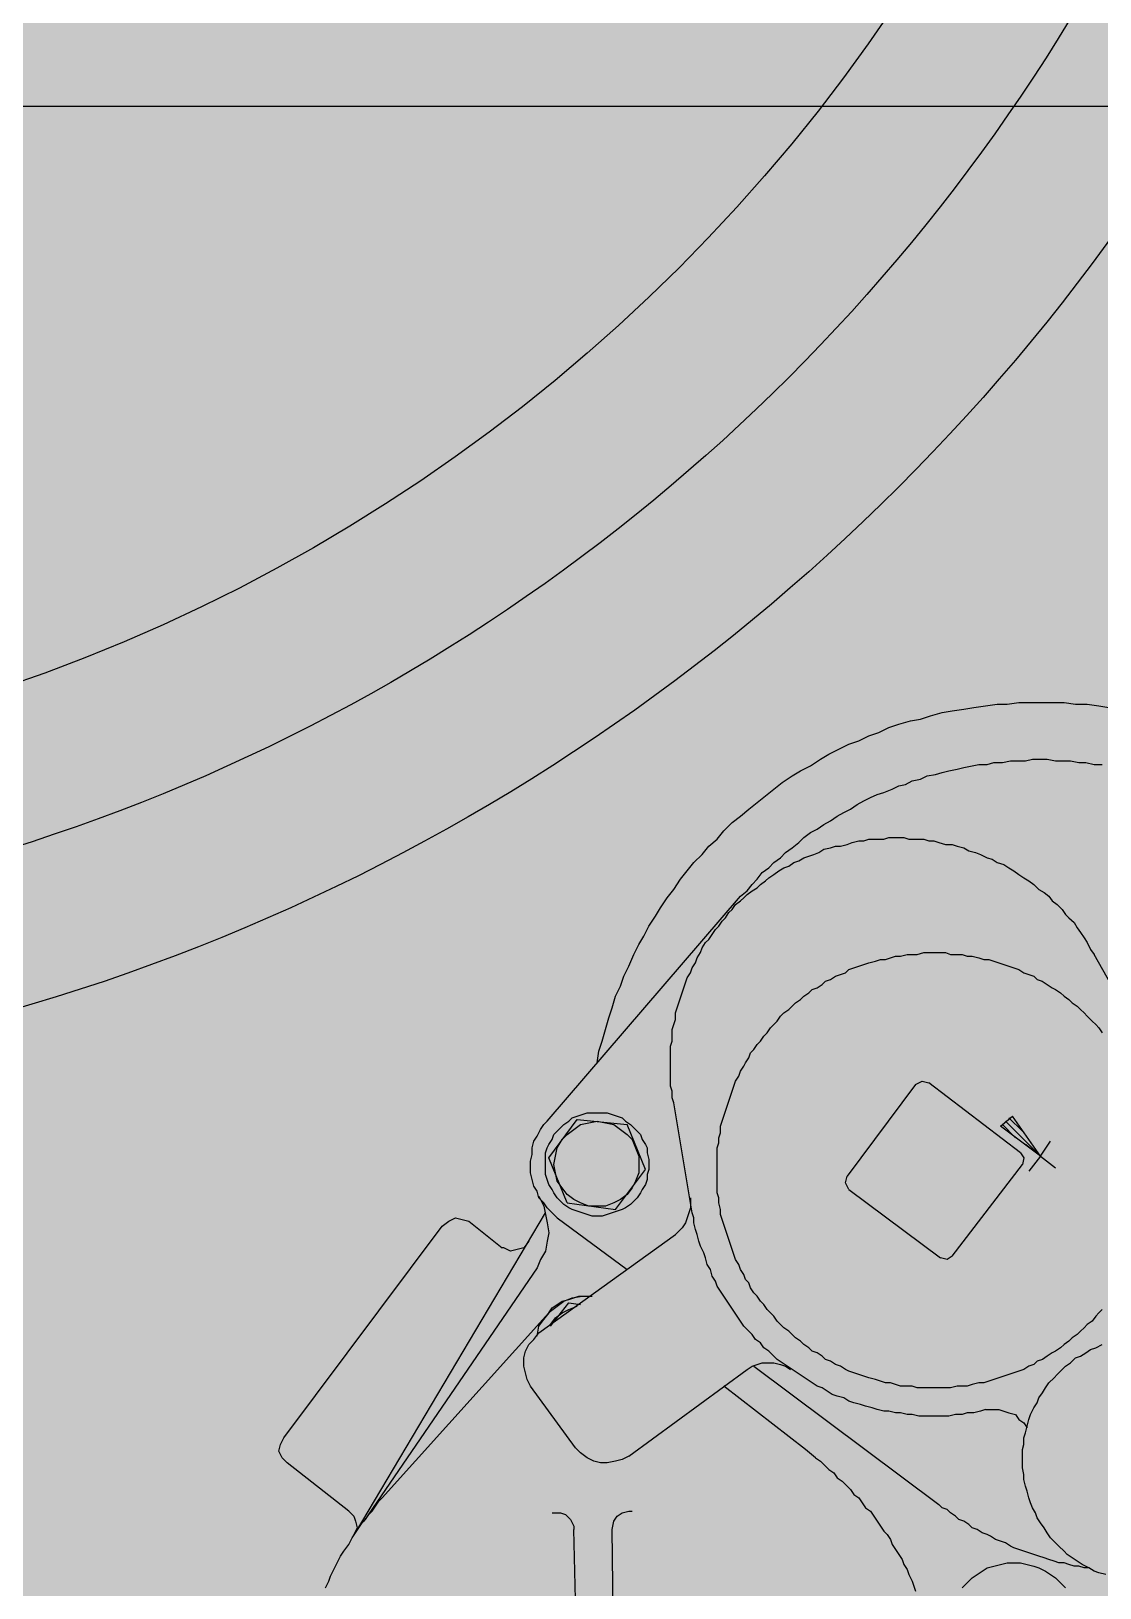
# Model space of a CAD drawing. Header units: millimetres. Extents: x -58335 to 291665, y -66693 to 213307.
# Drawn here: x 191354.8 to 191492.5, y 129329.1 to 129529.7 of the extents above; entities that cross this region are included whole.
import ezdxf

# ---------------------------------------------------------------- set-up
doc = ezdxf.new("R2010")
doc.units = ezdxf.units.MM
doc.header["$LTSCALE"] = 1000
doc.layers.add('X-SITE$0$-MY-녹지', color=254, linetype='Continuous')
doc.layers.add('X-SITE$0$P', color=2, linetype='Continuous')
doc.layers.add('X-SITE$0$A-ETC-기계 NOPLOT', color=163, linetype='Continuous', plot=False)
pattern_1 = [(0, (-29382.5, 14650.24), (317.5, 317.5), [158.75, -476.25]), (90, (-29303.13, 14570.87), (-317.5, 317.5), [158.75, -476.25])]

# ---------------------------------------------------------------- blocks, each defined once
blk = doc.blocks.new('X-SITE$0$240910_L-1F')
at = {"layer": 'X-SITE$0$-MY-녹지'}
h = blk.add_hatch(dxfattribs=at)
h.set_pattern_fill('CROSS', color=256, scale=50, style=2)
h.set_pattern_definition(pattern_1)
edge = h.paths.add_edge_path()
edge.add_arc((65971.07, 168205.25), 1850, 147.2795, 178.45248)
edge.add_line((64121.74, 168255.22), (153371.07, 168255.22))
edge.add_line((153371.07, 168255.22), (153371.07, 125655.26))
edge.add_line((153371.07, 125655.26), (167000, 125655.26))
edge.add_line((167000, 125655.26), (167000, 169179.4))
edge.add_line((167000, 169179.4), (166974.16, 169205.24))
edge.add_line((166974.16, 169205.24), (64414.63, 169205.26))
h = blk.add_hatch(dxfattribs=at)
h.set_pattern_fill('CROSS', color=256, scale=50, style=2)
h.set_pattern_definition(pattern_1)
edge = h.paths.add_edge_path()
edge.add_arc((65971.07, 168205.25), 1850, 147.2795, 157.76624)
edge.add_line((64258.62, 168905.27), (64971.07, 168905.27))
edge.add_line((64971.07, 168905.27), (64971.07, 168255.22))
edge.add_line((64971.07, 168255.22), (153371.07, 168255.22))
edge.add_line((153371.07, 168255.22), (153371.07, 125655.26))
edge.add_line((153371.07, 125655.26), (167000, 125655.26))
edge.add_line((167000, 125655.26), (167000, 169179.4))
edge.add_line((167000, 169179.4), (166974.16, 169205.24))
edge.add_line((166974.16, 169205.24), (64414.63, 169205.26))
blk = doc.blocks.new('X-SITE$0$punp')
at = {"layer": 'X-SITE$0$P', "color": 0, "linetype": 'Continuous'}
for points in [[(922887.38, 135177.57), (922889.47, 135177.87), (922891.26, 135178.47), (922893.35, 135179.06), (922895.44, 135179.66), (922897.23, 135180.26), (922899.32, 135180.86), (922901.11, 135181.75), (922902.9, 135182.35), (922904.69, 135183.24), (922906.78, 135184.14), (922908.57, 135185.03), (922910.06, 135185.93), (922911.85, 135186.82), (922913.64, 135188.02), (922915.13, 135188.91), (922916.92, 135190.11), (922918.41, 135191.3), (922920.21, 135192.49), (922921.7, 135193.69), (922923.19, 135194.88), (922924.68, 135196.37), (922926.17, 135197.57), (922927.37, 135199.06), (922928.86, 135200.25), (922930.35, 135201.74), (922931.54, 135203.24), (922932.74, 135204.73), (922933.93, 135206.22), (922935.13, 135207.71), (922936.32, 135209.2), (922937.51, 135210.7), (922938.71, 135212.49), (922939.6, 135213.98), (922940.5, 135215.77), (922941.69, 135217.56), (922942.59, 135219.05), (922943.48, 135220.84), (922944.38, 135222.63), (922944.97, 135224.42), (922945.87, 135226.21), (922946.46, 135228), (922947.36, 135229.79), (922947.96, 135231.58), (922948.55, 135233.67), (922948.85, 135235.46), (922949.45, 135237.25), (922950.05, 135239.34), (922950.34, 135241.13), (922950.64, 135243.22), (922950.94, 135245.01), (922951.24, 135247.1), (922951.54, 135249.19), (922951.54, 135250.98), (922951.84, 135253.07), (922951.84, 135255.16), (922951.84, 135256.95), (922951.84, 135259.04), (922951.84, 135261.13), (922951.54, 135263.21), (922951.54, 135265.3), (922951.24, 135267.39), (922950.94, 135269.18)], [(922795.77, 135268.59), (922796.07, 135267.39), (922796.37, 135266.5), (922796.96, 135265.6), (922797.56, 135264.41), (922798.16, 135263.51), (922798.75, 135262.62), (922799.35, 135261.72), (922799.95, 135261.13), (922800.84, 135260.23), (922801.44, 135259.63), (922802.34, 135258.74), (922803.23, 135258.14), (922804.13, 135257.55), (922805.02, 135256.95), (922805.92, 135256.35), (922806.81, 135256.05), (922807.71, 135255.46), (922808.6, 135255.16), (922809.5, 135254.86), (922810.69, 135254.56), (922811.59, 135254.26), (922812.78, 135253.96), (922813.67, 135253.96), (922814.87, 135253.67), (922815.76, 135253.67), (922816.96, 135253.67), (922818.15, 135253.67), (922819.05, 135253.96), (922820.24, 135253.96), (922821.13, 135254.26), (922822.33, 135254.56), (922823.52, 135254.86), (922824.42, 135255.16), (922825.61, 135255.75), (922826.51, 135256.35), (922827.4, 135256.65), (922828.3, 135257.25), (922829.19, 135257.84), (922830.09, 135258.44), (922830.98, 135259.34), (922831.58, 135259.93), (922832.47, 135260.83), (922833.07, 135261.42), (922833.67, 135262.32), (922834.56, 135263.21), (922834.86, 135264.11), (922835.46, 135265.01), (922836.06, 135265.9), (922836.35, 135266.8), (922836.95, 135267.99)], [(922917.22, 135203.24), (922918.12, 135204.43), (922919.31, 135205.32), (922920.21, 135206.22), (922921.4, 135207.11), (922922.29, 135208.31), (922923.19, 135209.2), (922924.08, 135210.4), (922924.98, 135211.29), (922925.87, 135212.49), (922926.77, 135213.68), (922927.67, 135214.58), (922928.56, 135215.77), (922929.16, 135216.96), (922930.05, 135218.16), (922930.65, 135219.35), (922931.54, 135220.54), (922932.14, 135221.74), (922932.74, 135222.93), (922933.63, 135224.12), (922934.23, 135225.32), (922934.83, 135226.51), (922935.42, 135227.7), (922935.72, 135228.9), (922936.32, 135230.39), (922936.92, 135231.58), (922937.21, 135232.78), (922937.81, 135233.97), (922938.11, 135235.46), (922938.71, 135236.66), (922939, 135238.15), (922939.3, 135239.34), (922939.6, 135240.54), (922939.9, 135242.03), (922940.2, 135243.22), (922940.5, 135244.71), (922940.79, 135245.91), (922940.79, 135247.4), (922941.09, 135248.59), (922941.09, 135250.09), (922941.39, 135251.58), (922941.39, 135252.77), (922941.39, 135254.26), (922941.69, 135255.46), (922941.69, 135256.95), (922941.69, 135258.14), (922941.39, 135259.63), (922941.39, 135261.13), (922941.39, 135262.32), (922941.09, 135263.81), (922941.09, 135265.01), (922940.79, 135266.5), (922940.79, 135267.99)], [(922829.19, 135237.85), (922829.19, 135236.96), (922829.19, 135236.06), (922829.19, 135234.87), (922829.49, 135233.97), (922829.49, 135233.08), (922829.49, 135231.88), (922829.79, 135230.99), (922830.09, 135230.09), (922830.09, 135229.2), (922830.39, 135228.3), (922830.68, 135227.41), (922830.98, 135226.21), (922831.28, 135225.32), (922831.58, 135224.42), (922831.88, 135223.53), (922832.18, 135222.63), (922832.47, 135222.04), (922833.07, 135221.14), (922833.37, 135220.24), (922833.97, 135219.35), (922834.26, 135218.45), (922834.86, 135217.86), (922835.46, 135216.96), (922835.76, 135216.07), (922836.35, 135215.47), (922836.95, 135214.58), (922837.55, 135213.98), (922838.14, 135213.08), (922838.74, 135212.49), (922839.34, 135211.89), (922839.93, 135210.99), (922840.53, 135210.4), (922841.13, 135209.8), (922842.02, 135209.2), (922842.62, 135208.61), (922843.22, 135208.01), (922844.11, 135207.41), (922844.71, 135206.82), (922845.6, 135206.22), (922846.2, 135205.62), (922847.1, 135205.03), (922847.99, 135204.73), (922848.59, 135204.13), (922849.48, 135203.83), (922850.38, 135203.24), (922851.27, 135202.94), (922852.17, 135202.34), (922853.06, 135202.04), (922853.96, 135201.74), (922854.85, 135201.45), (922855.75, 135201.15), (922856.64, 135200.85), (922857.54, 135200.55), (922858.44, 135200.25), (922859.33, 135199.95), (922860.23, 135199.65), (922861.12, 135199.65), (922862.31, 135199.36), (922863.21, 135199.36), (922864.11, 135199.06), (922865, 135199.06), (922866.19, 135199.06), (922867.09, 135199.06), (922867.98, 135199.06), (922869.18, 135199.06), (922870.07, 135199.06), (922870.97, 135199.06), (922872.16, 135199.06), (922873.06, 135199.36), (922873.95, 135199.36), (922874.85, 135199.65), (922876.04, 135199.65), (922876.94, 135199.95), (922877.83, 135200.25), (922878.73, 135200.55), (922879.62, 135200.85), (922880.52, 135201.15), (922881.41, 135201.45), (922882.31, 135201.74), (922883.2, 135202.04), (922884.1, 135202.34), (922884.99, 135202.94), (922885.89, 135203.24), (922886.78, 135203.83), (922887.38, 135204.13), (922888.28, 135204.73), (922889.17, 135205.03), (922889.77, 135205.62), (922890.66, 135206.22), (922891.26, 135206.82), (922892.16, 135207.41), (922892.75, 135208.01), (922893.65, 135208.61), (922894.24, 135209.2), (922894.84, 135209.8), (922895.74, 135210.4), (922896.33, 135210.99), (922896.93, 135211.89), (922897.53, 135212.49), (922898.12, 135213.08), (922898.72, 135213.98), (922899.32, 135214.58), (922899.91, 135215.47), (922900.51, 135216.07), (922900.81, 135216.96), (922901.41, 135217.86), (922902, 135218.45), (922902.3, 135219.35), (922902.9, 135220.24), (922903.2, 135221.14), (922903.49, 135222.04), (922904.09, 135222.63), (922904.39, 135223.53), (922904.69, 135224.42), (922904.99, 135225.32), (922905.28, 135226.21), (922905.58, 135227.41), (922905.88, 135228.3), (922905.88, 135229.2), (922906.18, 135230.09), (922906.48, 135230.99), (922906.48, 135231.88), (922906.78, 135233.08), (922906.78, 135233.97), (922906.78, 135234.87), (922907.08, 135236.06), (922907.08, 135236.96), (922907.08, 135237.85), (922907.08, 135239.04), (922907.08, 135239.94), (922906.78, 135240.83), (922906.78, 135242.03), (922906.78, 135242.92), (922906.48, 135243.82), (922906.48, 135244.71), (922906.18, 135245.91), (922905.88, 135246.8), (922905.88, 135247.7), (922905.58, 135248.59), (922905.28, 135249.49), (922904.99, 135250.38), (922904.69, 135251.28), (922904.39, 135252.17), (922904.09, 135253.07), (922903.49, 135253.96), (922903.2, 135254.86), (922902.9, 135255.75), (922902.3, 135256.35), (922902, 135257.25), (922901.41, 135258.14), (922900.81, 135259.04), (922900.51, 135259.63), (922899.91, 135260.53), (922899.32, 135261.13), (922898.72, 135262.02), (922898.12, 135262.62), (922897.53, 135263.51), (922896.93, 135264.11), (922896.33, 135264.71), (922895.74, 135265.3), (922894.84, 135266.2), (922894.24, 135266.8), (922893.65, 135267.39), (922892.75, 135267.99)], [(922843.22, 135267.99), (922842.62, 135267.39), (922842.02, 135266.8), (922841.13, 135266.2), (922840.53, 135265.3), (922839.93, 135264.71), (922839.34, 135264.11), (922838.74, 135263.51), (922838.14, 135262.62), (922837.55, 135262.02), (922836.95, 135261.13), (922836.35, 135260.53), (922835.76, 135259.63), (922835.46, 135259.04), (922834.86, 135258.14), (922834.26, 135257.25), (922833.97, 135256.35), (922833.37, 135255.75), (922833.07, 135254.86), (922832.47, 135253.96), (922832.18, 135253.07), (922831.88, 135252.17), (922831.58, 135251.28), (922831.28, 135250.38), (922830.98, 135249.49), (922830.68, 135248.59), (922830.39, 135247.7), (922830.09, 135246.8), (922830.09, 135245.91), (922829.79, 135244.71), (922829.49, 135243.82), (922829.49, 135242.92), (922829.49, 135242.03), (922829.19, 135240.83), (922829.19, 135239.94), (922829.19, 135239.04), (922829.19, 135237.85)], [(922889.47, 135276.34), (922906.78, 135266.5)], [(922796.96, 135265.6), (922796.96, 135264.71), (922797.26, 135263.81), (922797.26, 135262.92), (922797.56, 135262.02), (922797.86, 135261.13), (922797.86, 135260.23), (922798.16, 135259.34), (922798.46, 135258.44), (922798.75, 135257.55), (922799.05, 135256.65), (922799.35, 135255.75), (922799.65, 135254.86), (922799.95, 135253.96), (922800.25, 135253.07), (922800.54, 135252.17), (922800.84, 135251.58), (922801.44, 135250.68), (922801.74, 135249.79), (922802.04, 135248.89), (922802.63, 135248), (922802.93, 135247.4), (922803.23, 135246.5), (922803.83, 135245.61), (922804.13, 135244.71), (922804.72, 135244.12), (922805.32, 135243.22), (922805.62, 135242.33), (922806.21, 135241.73), (922806.81, 135240.83), (922807.41, 135240.24), (922807.71, 135239.34), (922808.3, 135238.75)], [(922926.77, 135238.75), (922926.47, 135239.94), (922926.47, 135241.13), (922926.17, 135242.03), (922925.87, 135243.22), (922925.28, 135244.12), (922924.98, 135245.31), (922924.68, 135246.21), (922924.08, 135247.4), (922923.79, 135248.29), (922923.19, 135249.19), (922922.89, 135250.38), (922922.29, 135251.28), (922921.7, 135252.17), (922921.1, 135253.07), (922920.5, 135253.96), (922919.91, 135254.86), (922919.31, 135255.75), (922918.41, 135256.65), (922917.82, 135257.55), (922917.22, 135258.44), (922916.33, 135259.04), (922915.73, 135259.93), (922914.83, 135260.83), (922913.94, 135261.42), (922913.34, 135262.02), (922912.45, 135262.92), (922911.55, 135263.51), (922910.66, 135264.11), (922909.76, 135264.71), (922908.87, 135265.3), (922907.67, 135265.9), (922906.78, 135266.5)], [(922793.38, 135242.92), (922794.28, 135243.82), (922795.17, 135244.71), (922795.77, 135245.61), (922796.37, 135246.5), (922796.96, 135247.4), (922797.26, 135248.59), (922797.56, 135249.79), (922797.86, 135250.98), (922797.86, 135252.17), (922797.86, 135253.37), (922797.56, 135254.56), (922797.26, 135255.75), (922796.96, 135256.65), (922796.37, 135257.84), (922795.77, 135258.74), (922795.17, 135259.63), (922794.28, 135260.53), (922793.38, 135261.42)], [(922870.67, 135256.95), (922867.98, 135254.86)], [(922870.67, 135256.95), (922868.58, 135259.63)], [(922870.67, 135256.95), (922873.36, 135258.74)], [(922870.67, 135256.95), (922872.76, 135254.26)], [(922870.67, 135256.95), (922876.04, 135249.79)], [(922870.67, 135256.95), (922877.83, 135251.88)], [(922870.67, 135256.95), (922876.94, 135250.68)], [(922825.31, 135247.1), (922825.31, 135248.29), (922825.31, 135249.49), (922825.01, 135250.38), (922824.72, 135251.28), (922824.42, 135252.47), (922823.52, 135253.07), (922822.93, 135253.96), (922822.03, 135254.56)], [(922852.77, 135241.13), (922869.18, 135253.67)], [(922871.27, 135253.37), (922870.37, 135253.96), (922869.18, 135253.67)], [(922871.27, 135253.37), (922883.8, 135236.96)], [(922873.95, 135252.47), (922876.34, 135250.09)], [(922875.15, 135253.67), (922877.53, 135251.28)], [(922876.04, 135249.79), (922877.83, 135251.88)], [(922825.31, 135247.1), (922825.01, 135246.21), (922824.72, 135245.01), (922824.72, 135243.82), (922824.42, 135242.92), (922824.42, 135241.73), (922824.12, 135240.54), (922824.12, 135239.64), (922824.12, 135238.45), (922824.12, 135237.25), (922824.12, 135236.36), (922824.12, 135235.16), (922824.42, 135233.97), (922824.42, 135233.08), (922824.72, 135231.88), (922824.72, 135230.99), (922825.01, 135229.79), (922825.01, 135228.9), (922825.31, 135227.7), (922825.61, 135226.81), (922825.91, 135225.62), (922826.21, 135224.72), (922826.51, 135223.53), (922826.8, 135222.63), (922827.4, 135221.74), (922827.7, 135220.54), (922828, 135219.65), (922828.59, 135218.75), (922829.19, 135217.86), (922829.49, 135216.96), (922830.09, 135216.07), (922830.68, 135215.17), (922831.28, 135214.28), (922831.88, 135213.38), (922832.47, 135212.49), (922833.07, 135211.59), (922833.67, 135210.7), (922834.26, 135209.8), (922834.86, 135209.2), (922835.76, 135208.31), (922836.35, 135207.41), (922837.25, 135206.82), (922837.85, 135205.92), (922838.74, 135205.32), (922839.34, 135204.73), (922840.23, 135203.83), (922841.13, 135203.24), (922842.02, 135202.64), (922842.92, 135202.04), (922843.81, 135201.45), (922844.71, 135200.85), (922845.6, 135200.25), (922846.5, 135199.65), (922847.39, 135199.06), (922848.29, 135198.76), (922849.18, 135198.16), (922850.38, 135197.86), (922851.27, 135197.27), (922852.47, 135196.97), (922853.36, 135196.67), (922854.56, 135196.07), (922855.45, 135195.78), (922856.64, 135195.48), (922857.54, 135195.18), (922858.73, 135194.88), (922859.63, 135194.88), (922860.52, 135194.58)], [(922852.77, 135241.13), (922852.17, 135240.24), (922852.47, 135239.04)], [(922816.66, 135216.66), (922816.06, 135217.56), (922815.17, 135218.45), (922814.57, 135219.05), (922813.97, 135219.95), (922813.08, 135220.54), (922812.48, 135221.44), (922811.59, 135222.33), (922810.99, 135222.93), (922810.09, 135223.53), (922809.5, 135224.42), (922808.6, 135225.02), (922807.71, 135225.62), (922807.11, 135226.51), (922806.21, 135227.11), (922805.32, 135227.7), (922804.42, 135228.3), (922803.53, 135228.9), (922802.93, 135229.5), (922802.04, 135230.09), (922801.14, 135230.39), (922800.25, 135230.99), (922799.35, 135231.58), (922798.46, 135232.18), (922797.56, 135232.48), (922796.67, 135233.08), (922795.77, 135233.37), (922794.58, 135233.97), (922793.68, 135234.27), (922792.79, 135234.57)], [(922833.07, 135205.62), (922808.3, 135238.75)], [(922864.7, 135222.63), (922852.47, 135239.04)], [(922880.22, 135191.3), (922881.11, 135191), (922882.31, 135191), (922883.2, 135190.7), (922884.1, 135190.7), (922885.29, 135190.7), (922886.19, 135190.7), (922887.38, 135190.7), (922888.28, 135190.7), (922889.17, 135190.7), (922890.36, 135190.7), (922891.26, 135191), (922892.16, 135191), (922893.35, 135191), (922894.24, 135191.3), (922895.14, 135191.6), (922896.33, 135191.6), (922897.23, 135191.9), (922898.12, 135192.19), (922899.02, 135192.49), (922899.91, 135192.79), (922900.81, 135193.09), (922901.7, 135193.39), (922902.6, 135193.69), (922903.49, 135194.28), (922904.39, 135194.58), (922905.28, 135195.18), (922906.18, 135195.48), (922907.08, 135196.07), (922907.97, 135196.37), (922908.87, 135196.97), (922909.46, 135197.57), (922910.36, 135198.16), (922911.25, 135198.76), (922911.85, 135199.36), (922912.74, 135199.95), (922913.34, 135200.55), (922914.24, 135201.15), (922914.83, 135201.74), (922915.73, 135202.34), (922916.33, 135203.24), (922916.92, 135203.83), (922917.52, 135204.43), (922918.12, 135205.32), (922918.71, 135206.22), (922919.31, 135206.82), (922919.91, 135207.71), (922920.5, 135208.31), (922921.1, 135209.2), (922921.7, 135210.1), (922922.29, 135210.99), (922922.59, 135211.89), (922923.19, 135212.78), (922923.49, 135213.68), (922924.08, 135214.58), (922924.38, 135215.47), (922924.68, 135216.37), (922924.98, 135217.26), (922925.58, 135218.16), (922925.87, 135219.35), (922926.17, 135220.24), (922926.17, 135221.14), (922926.47, 135222.33), (922926.77, 135223.23), (922927.07, 135224.42), (922927.07, 135225.32), (922927.37, 135226.21), (922927.37, 135227.11), (922927.37, 135228), (922927.37, 135228.9), (922927.67, 135229.79), (922927.67, 135230.69), (922927.67, 135231.58), (922927.67, 135232.48), (922927.37, 135233.37), (922927.37, 135234.27), (922927.37, 135235.16), (922927.37, 135236.06), (922927.07, 135236.96), (922927.07, 135237.85), (922926.77, 135238.75)], [(922883.5, 135234.57), (922884.1, 135235.76), (922883.8, 135236.96)], [(922883.5, 135234.57), (922867.09, 135222.33)], [(922864.7, 135222.63), (922865.9, 135222.04), (922867.09, 135222.33)], [(922816.66, 135216.66), (922818.15, 135214.87)], [(922818.15, 135214.87), (922829.49, 135200.25)], [(922832.47, 135204.43), (922833.07, 135205.32), (922833.37, 135206.22), (922833.67, 135207.11), (922833.67, 135208.31), (922833.67, 135209.2), (922833.37, 135210.4), (922833.07, 135211.29), (922832.47, 135212.19)], [(922816.96, 135183.24), (922832.47, 135204.43)], [(922876.94, 135168.62), (922917.22, 135203.24)], [(922863.21, 135194.28), (922862.31, 135194.28), (922861.42, 135194.28), (922860.52, 135193.99), (922859.63, 135193.69), (922858.73, 135193.39), (922857.84, 135192.79), (922857.24, 135192.19), (922856.64, 135191.6)], [(922860.52, 135194.58), (922880.22, 135191.3)], [(922839.04, 135167.13), (922856.64, 135191.6)], [(922859.93, 135177.57), (922859.93, 135176.68), (922860.23, 135175.78), (922860.52, 135174.89), (922860.82, 135173.99), (922861.12, 135173.1), (922861.42, 135172.5), (922862.02, 135171.6), (922862.61, 135171.01), (922863.21, 135170.41), (922864.11, 135169.81), (922864.7, 135169.52), (922865.6, 135168.92), (922866.49, 135168.62), (922867.39, 135168.32), (922868.28, 135168.32), (922869.18, 135168.32), (922870.07, 135168.32), (922871.27, 135168.32), (922872.16, 135168.62), (922872.76, 135168.92), (922873.65, 135169.52), (922874.55, 135169.81), (922875.15, 135170.41), (922875.74, 135171.01), (922876.34, 135171.6), (922876.94, 135172.5), (922877.53, 135173.1), (922877.83, 135173.99), (922878.13, 135174.89), (922878.43, 135175.78), (922878.43, 135176.68), (922878.43, 135177.57), (922878.43, 135178.47), (922878.43, 135179.36), (922878.13, 135180.26), (922877.83, 135181.15), (922877.53, 135182.05), (922876.94, 135182.65), (922876.34, 135183.54), (922875.74, 135184.14), (922875.15, 135184.73), (922874.55, 135185.33), (922873.65, 135185.63), (922872.76, 135186.23), (922872.16, 135186.53), (922871.27, 135186.53), (922870.07, 135186.82), (922869.18, 135186.82), (922868.28, 135186.82), (922867.39, 135186.53), (922866.49, 135186.53), (922865.6, 135186.23), (922864.7, 135185.63), (922864.11, 135185.33), (922863.21, 135184.73), (922862.61, 135184.14), (922862.02, 135183.54), (922861.42, 135182.65), (922861.12, 135182.05), (922860.82, 135181.15), (922860.52, 135180.26), (922860.23, 135179.36), (922859.93, 135178.47), (922859.93, 135177.57)], [(922861.12, 135180.86), (922868.28, 135186.23)], [(922861.72, 135177.57), (922861.72, 135176.08), (922862.31, 135174.59), (922862.91, 135173.4), (922863.81, 135172.2), (922865, 135171.31), (922866.19, 135170.41), (922867.69, 135170.11), (922869.18, 135169.81), (922870.67, 135170.11), (922872.16, 135170.41), (922873.65, 135171.31), (922874.55, 135172.2), (922875.44, 135173.4), (922876.34, 135174.59), (922876.64, 135176.08), (922876.94, 135177.57), (922876.64, 135179.06), (922876.34, 135180.56), (922875.44, 135181.75), (922874.55, 135182.94), (922873.65, 135183.84), (922872.16, 135184.44), (922870.67, 135185.03), (922869.18, 135185.03), (922867.69, 135185.03), (922866.19, 135184.44), (922865, 135183.84), (922863.81, 135182.94), (922862.91, 135181.75), (922862.31, 135180.56), (922861.72, 135179.06), (922861.72, 135177.57)], [(922868.28, 135186.23), (922876.34, 135182.94)], [(922803.83, 135180.26), (922805.32, 135180.56), (922806.21, 135181.15), (922806.81, 135182.05), (922807.11, 135183.24), (922807.11, 135183.84)], [(922816.96, 135183.24), (922816.36, 135182.05), (922816.06, 135180.86), (922815.76, 135179.36), (922815.76, 135178.17), (922816.06, 135176.98), (922816.66, 135175.78), (922817.55, 135174.59), (922818.45, 135173.69)], [(922859.63, 135170.41), (922850.38, 135182.94)], [(922877.23, 135173.99), (922876.34, 135182.94)], [(922779.06, 135180.56), (922803.83, 135180.26)], [(922862.31, 135172.2), (922861.12, 135180.86)], [(922838.44, 135166.83), (922840.23, 135167.13), (922841.43, 135168.02), (922842.92, 135169.22), (922843.81, 135170.41), (922844.71, 135171.6), (922845.31, 135173.1), (922845.6, 135174.89), (922845.6, 135176.68)], [(922842.62, 135168.92), (922843.52, 135169.52), (922844.11, 135170.41), (922844.71, 135171.31), (922845.01, 135172.5), (922845.31, 135173.4), (922845.6, 135174.29), (922845.6, 135175.48), (922845.6, 135176.68)], [(922778.76, 135173.99), (922803.83, 135173.4)], [(922806.81, 135169.52), (922806.81, 135171.01), (922806.51, 135171.9), (922805.62, 135172.8), (922804.42, 135173.4), (922803.83, 135173.4)], [(922818.45, 135173.69), (922829.49, 135165.64)], [(922840.53, 135169.22), (922841.72, 135170.11), (922842.62, 135171.31), (922843.22, 135172.5), (922843.81, 135173.99)], [(922844.41, 135172.5), (922844.11, 135174.59)], [(922870.37, 135168.92), (922877.23, 135173.99)], [(922840.23, 135169.22), (922844.41, 135172.5)], [(922862.31, 135172.2), (922870.37, 135168.92)], [(922803.23, 135134.3), (922860.52, 135168.32)], [(922842.62, 135168.92), (922809.5, 135139.08)], [(922863.51, 135167.13), (922861.72, 135168.02), (922860.23, 135168.32), (922858.73, 135168.62), (922856.94, 135168.92), (922855.45, 135168.62), (922853.66, 135168.32), (922852.17, 135167.43), (922850.68, 135166.83)], [(922859.63, 135170.41), (922860.52, 135169.52), (922861.42, 135168.62), (922862.31, 135168.02), (922863.21, 135167.13), (922864.4, 135166.83), (922865.3, 135166.23), (922866.49, 135165.94), (922867.69, 135165.64), (922868.88, 135165.64), (922869.77, 135165.64), (922870.97, 135165.94), (922872.16, 135165.94), (922873.36, 135166.23), (922874.25, 135166.83), (922875.44, 135167.43), (922876.34, 135168.02), (922876.94, 135168.62)], [(922850.68, 135166.83), (922805.32, 135135.8)], [(922829.49, 135165.64), (922830.68, 135165.04), (922831.88, 135164.74), (922833.07, 135164.44), (922834.56, 135164.44), (922835.76, 135164.74), (922836.95, 135165.34), (922837.85, 135166.23), (922839.04, 135167.13)], [(922855.45, 135165.34), (922854.26, 135164.44), (922853.96, 135163.25), (922853.66, 135162.06), (922854.26, 135160.86), (922854.26, 135160.56)], [(922859.03, 135154.6), (922854.26, 135160.56)], [(922858.14, 135149.82), (922859.03, 135151.01), (922859.63, 135152.21), (922859.33, 135153.4), (922859.03, 135154.6)], [(922820.24, 135121.47), (922858.14, 135149.82)], [(922793.38, 135128.93), (922794.58, 135129.53), (922795.47, 135129.83), (922796.67, 135130.43), (922797.86, 135131.02), (922799.05, 135131.62), (922799.95, 135132.22), (922801.14, 135133.11), (922802.34, 135133.71), (922803.23, 135134.3)], [(922803.23, 135134.3), (922804.13, 135134.9), (922805.02, 135135.5), (922805.62, 135136.09), (922806.51, 135136.69), (922807.11, 135137.29), (922808.01, 135137.89), (922808.9, 135138.48), (922809.5, 135139.08)], [(922807.11, 135133.11), (922806.21, 135134.01), (922805.32, 135134.3), (922804.13, 135134.6), (922802.93, 135134.01)], [(922807.11, 135133.11), (922815.76, 135122.07)], [(922815.76, 135122.07), (922816.66, 135121.17), (922817.85, 135120.58), (922819.05, 135120.88), (922820.24, 135121.47)]]:
    blk.add_lwpolyline(points, dxfattribs=at)
blk = doc.blocks.new('X-SITE$0$기계_옥외유류탱크')
at = {"layer": 'X-SITE$0$A-ETC-기계 NOPLOT', "ltscale": 15}
blk.add_line((3103.54, -19485), (1847.73, -19485), dxfattribs=at)
at = {"layer": 'X-SITE$0$A-ETC-기계 NOPLOT'}
for centre, radius in [((2475.63, -19485), 465), ((2475.63, -19346.68), 265), ((2475.63, -19346.68), 225)]:
    blk.add_circle(centre, radius, dxfattribs=at)
at = {"layer": 'X-SITE$0$A-ETC-기계 NOPLOT', "ltscale": 100}
blk.add_circle((2475.63, -19346.68), 245, dxfattribs=at)
at = {"layer": 'X-SITE$0$A-ETC-기계 NOPLOT', "xscale": -0.7199999999999999, "yscale": 0.7199999999999999, "zscale": 0.7199999999999999, "rotation": 270.0000264656782}
blk.add_blockref('X-SITE$0$punp', (-94703.36, -684087.2), dxfattribs=at)

msp = doc.modelspace()

# ---------------------------------------------------------------- block references
for name, p in [('X-SITE$0$240910_L-1F', (29382.5, -14650.24)), ('X-SITE$0$기계_옥외유류탱크', (188803.57, 149005.02))]:
    msp.add_blockref(name, p)

doc.saveas('drawing.dxf')
